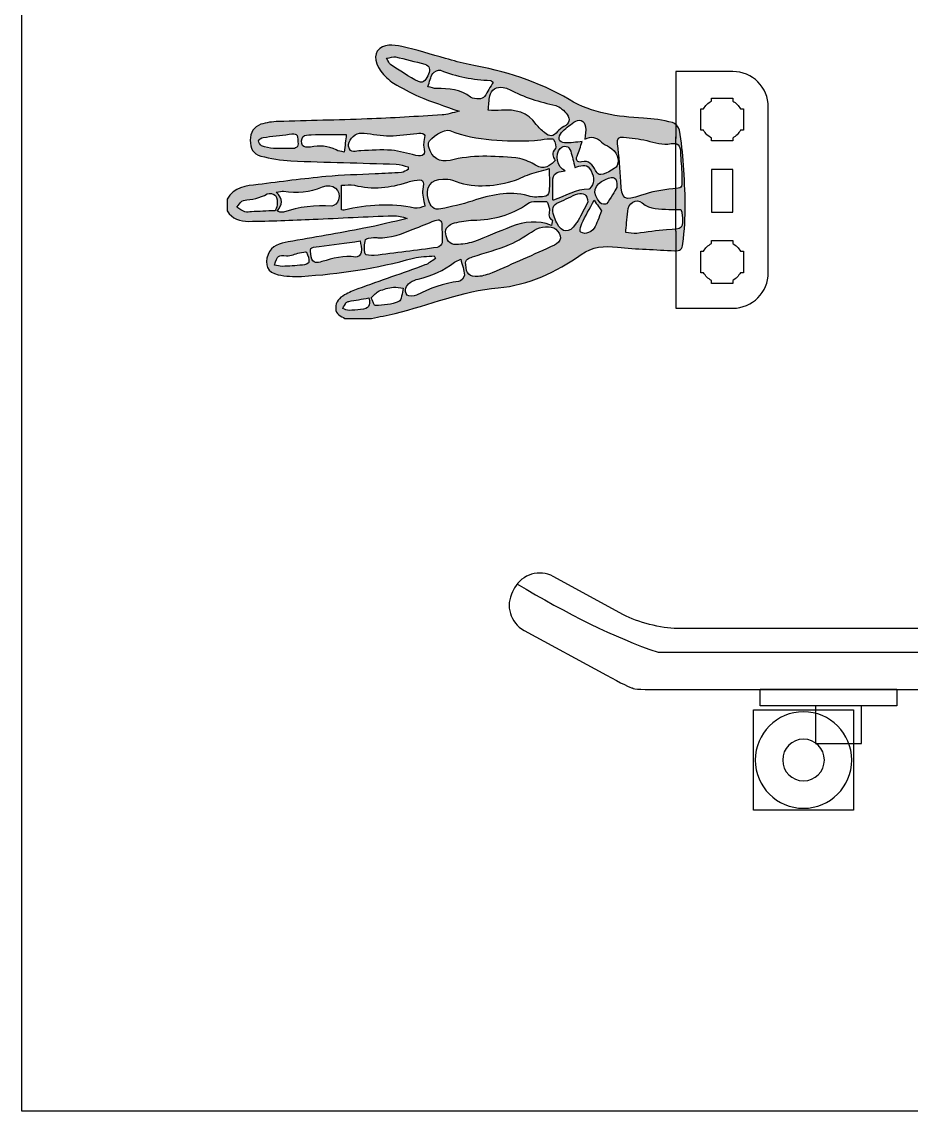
# Model space of a CAD drawing. Extents: x 0 to 879, y 0 to 842.
# Drawn here: x 0 to 354.1, y 0 to 433.7 of the extents above; entities that cross this region are included whole.
import ezdxf

# ---------------------------------------------------------------- set-up
doc = ezdxf.new("R2010")
doc.units = 0
doc.header["$MEASUREMENT"] = 0
doc.layers.add('LAYER_1', color=7, linetype='CONTINUOUS')

# ---------------------------------------------------------------- blocks, each defined once
blk = doc.blocks.new('BLOCK_4')
at = {"layer": 'LAYER_1'}
blk.add_lwpolyline([(291.25, 159.74), (331.14, 159.74), (331.14, 119.85), (291.25, 119.85), (291.25, 159.74)], dxfattribs=at)
for points in [[(330.39, 139.8), (330.39, 129.2), (321.79, 120.6), (311.19, 120.6), (300.59, 120.6), (292, 129.2), (292, 139.8), (292, 150.4), (300.59, 158.99), (311.19, 158.99), (321.79, 158.99), (330.39, 150.4), (330.39, 139.8)], [(319.49, 139.8), (319.49, 135.22), (315.78, 131.5), (311.19, 131.5), (306.61, 131.5), (302.9, 135.22), (302.9, 139.8), (302.9, 144.38), (306.61, 148.09), (311.19, 148.09), (315.78, 148.09), (319.49, 144.38), (319.49, 139.8)]]:
    blk.add_open_spline(points, degree=3, knots=[0, 0, 0, 0, 1, 1, 1, 2, 2, 2, 3, 3, 3, 4, 4, 4, 4], dxfattribs=at)
at = {"layer": 'LAYER_1', "color": 250}
for points in [[(330.39, 139.8), (330.39, 129.2), (321.79, 120.6), (311.19, 120.6), (300.59, 120.6), (292, 129.2), (292, 139.8), (292, 150.4), (300.59, 158.99), (311.19, 158.99), (321.79, 158.99), (330.39, 150.4), (330.39, 139.8)], [(319.49, 139.8), (319.49, 135.22), (315.78, 131.5), (311.19, 131.5), (306.61, 131.5), (302.9, 135.22), (302.9, 139.8), (302.9, 144.38), (306.61, 148.09), (311.19, 148.09), (315.78, 148.09), (319.49, 144.38), (319.49, 139.8)]]:
    blk.add_open_spline(points, degree=3, knots=[0, 0, 0, 0, 1, 1, 1, 2, 2, 2, 3, 3, 3, 4, 4, 4, 4], dxfattribs=at)

msp = doc.modelspace()

# ---------------------------------------------------------------- hatches: boundary and pattern name
at = {"layer": 'LAYER_1'}
h = msp.add_hatch(color=250, dxfattribs=at)
h.dxf.hatch_style = 2
edge = h.paths.add_edge_path()
edge.add_spline(control_points=[(81.74, 363.05), (84.4, 368.04), (89.3, 368.32), (94.05, 368.89), (103.06, 369.98), (112.05, 371.2), (121.08, 372.05), (127.58, 372.67), (134.14, 372.78), (140.67, 373.11), (144.18, 373.29), (147.69, 373.4), (151.19, 373.7), (152.11, 373.78), (152.98, 374.43), (153.86, 374.81), (153.86, 375.18), (153.85, 375.54), (153.84, 375.91), (152.24, 376.29), (150.65, 376.95), (149.04, 377), (135.08, 377.47), (121.12, 377.72), (107.17, 378.3), (103.12, 378.47), (99.05, 379.23), (95.12, 380.21), (92.14, 380.95), (90.92, 383.43), (90.95, 386.52), (90.98, 389.61), (92.31, 391.92), (95.19, 392.86), (97.38, 393.58), (99.77, 393.88), (102.08, 393.96), (113.88, 394.37), (125.69, 394.53), (137.48, 394.98), (147.42, 395.36), (157.36, 395.96), (167.29, 396.6), (169.38, 396.73), (171.44, 397.46), (174.11, 398.04), (168.36, 400.13), (163.15, 401.8), (158.12, 403.9), (154.63, 405.36), (151.36, 407.35), (148.04, 409.2), (147.03, 409.76), (146.16, 410.59), (145.29, 411.38), (141.61, 414.72), (139.68, 419.37), (141.53, 421.91), (143.97, 425.25), (147.97, 424.48), (151.25, 423.8), (157.16, 422.58), (162.91, 420.66), (168.74, 419.06), (171.83, 418.21), (174.92, 417.26), (178.06, 416.67), (192.07, 414.06), (205.74, 409.98), (217.88, 402.68), (227.28, 397.03), (237.12, 395.92), (247.45, 395.34), (251.32, 395.12), (255.21, 394.46), (258.99, 393.58), (260.14, 393.32), (261.63, 391.75), (261.83, 390.58), (262.61, 385.98), (263.09, 381.3), (263.42, 376.64), (264.15, 366.21), (264.52, 355.79), (263.19, 345.36), (262.88, 342.98), (262.02, 342.38), (259.92, 342.51), (252.33, 342.98), (244.71, 343.14), (237.15, 343.94), (231.91, 344.49), (227.17, 344.21), (222.69, 341.05), (212.74, 334.02), (201.72, 328.82), (189.63, 327.77), (175.3, 326.52), (162.28, 320.89), (148.59, 317.59), (145.47, 316.84), (142.33, 316.24), (139.19, 315.56), (139.19, 315.56), (128.64, 315.56), (128.64, 315.56), (126.98, 316.51), (125.01, 317.15), (124.97, 319.61), (124.92, 322.22), (126.46, 323.79), (128.48, 324.93), (130.17, 325.88), (131.97, 326.68), (133.8, 327.34), (142.69, 330.54), (151.62, 333.62), (160.5, 336.86), (161.99, 337.4), (163.27, 338.53), (164.65, 339.39), (164.5, 339.76), (164.36, 340.12), (164.21, 340.49), (161.45, 340.22), (158.57, 340.35), (155.94, 339.61), (141.33, 335.48), (126.42, 333.24), (111.3, 332.34), (108.22, 332.16), (105.04, 332.38), (102.01, 332.99), (97.86, 333.83), (96.44, 337.06), (98.02, 341.03), (99.47, 344.67), (102.73, 345.42), (106.03, 346.03), (116.1, 347.86), (126.18, 349.54), (136.23, 351.47), (142, 352.58), (147.7, 354.05), (153.43, 355.36), (151.5, 356.09), (149.66, 356.55), (147.84, 356.48), (137.22, 356.08), (126.62, 355.52), (116, 355.08), (107.43, 354.72), (98.86, 354.32), (90.29, 354.22), (86.94, 354.18), (83.71, 355.17), (81.74, 358.36), (81.74, 358.36), (81.74, 363.05), (81.74, 363.05)], knot_values=[0, 0, 0, 0, 1, 1, 1, 2, 2, 2, 3, 3, 3, 4, 4, 4, 5, 5, 5, 6, 6, 6, 7, 7, 7, 8, 8, 8, 9, 9, 9, 10, 10, 10, 11, 11, 11, 12, 12, 12, 13, 13, 13, 14, 14, 14, 15, 15, 15, 16, 16, 16, 17, 17, 17, 18, 18, 18, 19, 19, 19, 20, 20, 20, 21, 21, 21, 22, 22, 22, 23, 23, 23, 24, 24, 24, 25, 25, 25, 26, 26, 26, 27, 27, 27, 28, 28, 28, 29, 29, 29, 30, 30, 30, 31, 31, 31, 32, 32, 32, 33, 33, 33, 34, 34, 34, 35, 35, 35, 36, 36, 36, 37, 37, 37, 38, 38, 38, 39, 39, 39, 40, 40, 40, 41, 41, 41, 42, 42, 42, 43, 43, 43, 44, 44, 44, 45, 45, 45, 46, 46, 46, 47, 47, 47, 48, 48, 48, 49, 49, 49, 50, 50, 50, 51, 51, 51, 52, 52, 52, 53, 53, 53, 53], degree=3, periodic=1)
edge = h.paths.add_edge_path()
edge.add_spline(control_points=[(223.1, 385.95), (222.43, 384.03), (221.83, 382.09), (221.08, 380.21), (220.38, 378.42), (221.25, 377.56), (222.77, 377.92), (225.94, 378.68), (227.12, 376.63), (228.42, 374.53), (228.8, 373.91), (229.24, 373.13), (229.84, 372.91), (231.19, 372.41), (236.38, 375.07), (237.02, 376.4), (238.14, 378.78), (236.77, 382.09), (233.94, 383.81), (232.86, 384.47), (231.58, 384.92), (230.73, 385.8), (228.76, 387.85), (226.64, 388.18), (224.16, 386.99), (224.28, 388.61), (224.71, 390.27), (224.45, 391.83), (224.01, 394.5), (221.84, 395.26), (219.7, 393.66), (218, 392.39), (216.29, 391.1), (214.82, 389.58), (214.19, 388.93), (213.84, 387.65), (213.98, 386.75), (214.07, 386.19), (215.33, 385.43), (216.06, 385.43), (218.41, 385.44), (220.75, 385.75), (223.1, 385.95)], knot_values=[0, 0, 0, 0, 1, 1, 1, 2, 2, 2, 3, 3, 3, 4, 4, 4, 5, 5, 5, 6, 6, 6, 7, 7, 7, 8, 8, 8, 9, 9, 9, 10, 10, 10, 11, 11, 11, 12, 12, 12, 13, 13, 13, 14, 14, 14, 14], degree=3, periodic=0)
edge.add_line((223.1, 385.95), (223.1, 385.95))
edge = h.paths.add_edge_path()
edge.add_spline(control_points=[(262.82, 372.72), (262.63, 375.54), (262.27, 378.65), (262.26, 381.77), (262.26, 384.5), (260.97, 385.65), (258.47, 385.18), (255.06, 384.54), (251.97, 385.56), (248.76, 386.38), (245.75, 387.13), (242.62, 387.4), (239.53, 387.76), (237.67, 387.98), (236.96, 387.13), (237.18, 385.14), (237.73, 380.11), (238.26, 375.07), (238.45, 370.03), (238.74, 362.79), (239.79, 362.21), (246.66, 364.62), (250.63, 366.01), (254.92, 366.73), (259.12, 367.16), (262.75, 367.53), (262.86, 367.22), (262.82, 370.96), (262.82, 371.45), (262.82, 371.93), (262.82, 372.72)], knot_values=[0, 0, 0, 0, 1, 1, 1, 2, 2, 2, 3, 3, 3, 4, 4, 4, 5, 5, 5, 6, 6, 6, 7, 7, 7, 8, 8, 8, 9, 9, 9, 10, 10, 10, 10], degree=3, periodic=0)
edge.add_line((262.82, 372.72), (262.82, 372.72))
edge = h.paths.add_edge_path()
edge.add_spline(control_points=[(212.39, 378.44), (211.4, 379.97), (210.55, 381.45), (212.48, 383.19), (212.98, 383.64), (212.28, 385.73), (211.72, 386.86), (211.53, 387.25), (210.07, 387.14), (209.21, 387.06), (207.49, 386.9), (205.78, 386.43), (204.05, 386.38), (192.64, 386.05), (181.27, 386.13), (170.39, 390.39), (168.35, 391.19), (162.44, 387.61), (161.91, 385.42), (161.78, 384.88), (161.83, 384.23), (162, 383.7), (163.31, 379.54), (166.3, 377.46), (170.47, 378.51), (179.15, 380.69), (187.87, 380.31), (196.61, 379.45), (198.84, 379.23), (201.22, 378.49), (203.14, 377.33), (207.17, 374.9), (208.81, 374.89), (212.39, 378.44)], knot_values=[0, 0, 0, 0, 1, 1, 1, 2, 2, 2, 3, 3, 3, 4, 4, 4, 5, 5, 5, 6, 6, 6, 7, 7, 7, 8, 8, 8, 9, 9, 9, 10, 10, 10, 11, 11, 11, 11], degree=3, periodic=0)
edge.add_line((212.39, 378.44), (212.39, 378.44))
edge = h.paths.add_edge_path()
edge.add_spline(control_points=[(209.96, 375.21), (207.06, 374.4), (204.59, 373.82), (202.21, 373), (199.83, 372.18), (197.61, 370.86), (195.2, 370.2), (187.26, 368.05), (179.31, 367.41), (171.42, 370.63), (170.29, 371.08), (168.93, 371.04), (167.67, 371.07), (162.83, 371.22), (160.38, 367.61), (161.86, 362.85), (162.66, 360.3), (163.93, 358.54), (166.85, 359.18), (171.01, 360.1), (175.21, 360.98), (179.26, 362.29), (186.56, 364.67), (193.82, 366.54), (201.53, 364.38), (202.64, 364.07), (203.88, 363.74), (204.98, 363.92), (206.8, 364.22), (209.54, 363.29), (209.9, 366.24), (210.21, 368.9), (209.96, 371.63), (209.96, 375.21)], knot_values=[0, 0, 0, 0, 1, 1, 1, 2, 2, 2, 3, 3, 3, 4, 4, 4, 5, 5, 5, 6, 6, 6, 7, 7, 7, 8, 8, 8, 9, 9, 9, 10, 10, 10, 11, 11, 11, 11], degree=3, periodic=0)
edge.add_line((209.96, 375.21), (209.96, 375.21))
edge = h.paths.add_edge_path()
edge.add_spline(control_points=[(210.9, 352.63), (211.01, 353.52), (211.36, 354.75), (211.15, 354.85), (208.97, 355.9), (210.2, 357.65), (210.04, 359.15), (209.93, 360.2), (209.31, 362.06), (208.89, 362.07), (206.36, 362.11), (203.18, 362.6), (201.39, 361.31), (194.82, 356.57), (187.58, 354.9), (179.72, 354.71), (177.22, 354.65), (174.72, 354.1), (172.27, 353.59), (169.99, 353.12), (168.46, 351.49), (168.77, 349.25), (169.08, 347.09), (170.11, 344.76), (173, 344.96), (175.28, 345.12), (177.65, 345.33), (179.78, 346.09), (184.9, 347.93), (189.85, 350.21), (194.95, 352.12), (200.04, 354.03), (205.25, 354.87), (210.9, 352.63)], knot_values=[0, 0, 0, 0, 1, 1, 1, 2, 2, 2, 3, 3, 3, 4, 4, 4, 5, 5, 5, 6, 6, 6, 7, 7, 7, 8, 8, 8, 9, 9, 9, 10, 10, 10, 11, 11, 11, 11], degree=3, periodic=0)
edge.add_line((210.9, 352.63), (210.9, 352.63))
edge = h.paths.add_edge_path()
edge.add_spline(control_points=[(176.75, 337.03), (176.83, 333.4), (178.25, 331.92), (181.69, 332.26), (183.58, 332.45), (185.5, 333.01), (187.25, 333.76), (195.54, 337.33), (203.8, 340.98), (212.01, 344.74), (213.1, 345.24), (214.47, 346.57), (214.51, 347.57), (214.56, 348.75), (213.56, 350.3), (212.56, 351.12), (210.71, 352.64), (206.27, 352.11), (204.17, 350.77), (200.89, 348.7), (197.65, 346.45), (194.1, 344.97), (189.36, 342.99), (184.33, 341.69), (179.44, 340.08), (177.93, 339.58), (176.37, 339.07), (176.75, 337.03)], knot_values=[0, 0, 0, 0, 1, 1, 1, 2, 2, 2, 3, 3, 3, 4, 4, 4, 5, 5, 5, 6, 6, 6, 7, 7, 7, 8, 8, 8, 9, 9, 9, 9], degree=3, periodic=0)
edge.add_line((176.75, 337.03), (176.75, 337.03))
edge = h.paths.add_edge_path()
edge.add_spline(control_points=[(160.42, 360.25), (160.05, 363.01), (159.33, 365.04), (159.63, 366.9), (160.2, 370.55), (159.92, 371.09), (156.22, 370.52), (155.36, 370.39), (154.51, 370.13), (153.68, 369.85), (146.7, 367.52), (139.65, 366.82), (132.4, 368.6), (130.79, 368.99), (129, 368.65), (127.25, 368.65), (127.25, 368.65), (127.25, 358.78), (127.25, 358.78), (127.55, 358.75), (127.94, 358.61), (128.28, 358.69), (137.59, 360.92), (146.91, 361.51), (156.36, 359.49), (157.68, 359.21), (159.24, 360.01), (160.42, 360.25)], knot_values=[0, 0, 0, 0, 1, 1, 1, 2, 2, 2, 3, 3, 3, 4, 4, 4, 5, 5, 5, 6, 6, 6, 7, 7, 7, 8, 8, 8, 9, 9, 9, 9], degree=3, periodic=0)
edge.add_line((160.42, 360.25), (160.42, 360.25))
edge = h.paths.add_edge_path()
edge.add_spline(control_points=[(185.67, 398.43), (187.5, 398.43), (189.22, 398.33), (190.94, 398.45), (196.49, 398.83), (201.4, 397.8), (204.83, 392.84), (205.71, 391.59), (206.97, 390.58), (208.13, 389.54), (209.98, 387.87), (211.69, 387.81), (213.31, 389.99), (213.92, 390.8), (214.85, 391.49), (215.77, 391.96), (218.04, 393.1), (218.53, 394.89), (217.12, 396.72), (215.95, 398.23), (214.28, 399.95), (212.55, 400.34), (206.16, 401.8), (199.92, 403.55), (194.13, 406.72), (193.38, 407.13), (192.49, 407.34), (191.63, 407.51), (189.11, 408.01), (186.83, 406.63), (186.33, 404.17), (185.97, 402.39), (185.9, 400.55), (185.67, 398.43)], knot_values=[0, 0, 0, 0, 1, 1, 1, 2, 2, 2, 3, 3, 3, 4, 4, 4, 5, 5, 5, 6, 6, 6, 7, 7, 7, 8, 8, 8, 9, 9, 9, 10, 10, 10, 11, 11, 11, 11], degree=3, periodic=0)
edge.add_line((185.67, 398.43), (185.67, 398.43))
edge = h.paths.add_edge_path()
edge.add_spline(control_points=[(141.77, 347.72), (141.19, 347.76), (140.59, 347.92), (140.03, 347.82), (138.89, 347.62), (136.93, 347.48), (136.8, 346.96), (136.36, 345.13), (136.32, 343.1), (136.69, 341.25), (136.77, 340.81), (139.06, 340.49), (140.27, 340.63), (148.66, 341.61), (157.05, 342.68), (165.42, 343.86), (166.16, 343.97), (167.28, 345), (167.33, 345.68), (167.51, 347.97), (167.2, 350.29), (167.24, 352.6), (167.28, 354.73), (166.32, 355.22), (164.52, 354.53), (161.61, 353.42), (158.73, 352.24), (155.82, 351.12), (151.29, 349.36), (146.8, 347.42), (141.77, 347.72)], knot_values=[0, 0, 0, 0, 1, 1, 1, 2, 2, 2, 3, 3, 3, 4, 4, 4, 5, 5, 5, 6, 6, 6, 7, 7, 7, 8, 8, 8, 9, 9, 9, 10, 10, 10, 10], degree=3, periodic=0)
edge.add_line((141.77, 347.72), (141.77, 347.72))
edge = h.paths.add_edge_path()
edge.add_spline(control_points=[(262.41, 358.96), (260.72, 358.96), (259.15, 358.86), (257.61, 358.97), (253.92, 359.24), (250.2, 358.72), (246.92, 361.62), (244.61, 363.67), (241.27, 361.42), (241.21, 358.24), (241.18, 356.71), (240.94, 355.17), (240.79, 353.64), (240.67, 352.35), (240.53, 351.06), (240.4, 349.77), (241.88, 349.65), (243.39, 349.3), (244.85, 349.44), (248.81, 349.82), (252.74, 350.69), (256.7, 350.86), (263.4, 351.16), (263.41, 351), (262.77, 357.74), (262.74, 358.02), (262.61, 358.28), (262.41, 358.96)], knot_values=[0, 0, 0, 0, 1, 1, 1, 2, 2, 2, 3, 3, 3, 4, 4, 4, 5, 5, 5, 6, 6, 6, 7, 7, 7, 8, 8, 8, 9, 9, 9, 9], degree=3, periodic=0)
edge.add_line((262.41, 358.96), (262.41, 358.96))
edge = h.paths.add_edge_path()
edge.add_spline(control_points=[(211.43, 362.79), (211.53, 362.75), (211.64, 362.66), (211.7, 362.69), (216.35, 364.27), (220.59, 367.15), (225.76, 367.02), (225.83, 367.02), (225.89, 367.16), (225.96, 367.23), (228.06, 369.12), (228.15, 371.44), (226.62, 374.4), (225.19, 377.14), (223.18, 376.73), (220.94, 375.88), (220.44, 375.69), (219.91, 375.56), (220.19, 375.64), (219.6, 377.96), (219.15, 380.08), (218.51, 382.14), (217.84, 384.29), (215.95, 384.74), (214.32, 383.24), (212.01, 381.1), (213.24, 375.39), (216.3, 374.4), (214.3, 373.8), (211.62, 374.14), (211.46, 371.13), (211.33, 368.44), (211.43, 365.73), (211.43, 362.79)], knot_values=[0, 0, 0, 0, 1, 1, 1, 2, 2, 2, 3, 3, 3, 4, 4, 4, 5, 5, 5, 6, 6, 6, 7, 7, 7, 8, 8, 8, 9, 9, 9, 10, 10, 10, 11, 11, 11, 11], degree=3, periodic=0)
edge.add_line((211.43, 362.79), (211.43, 362.79))
edge = h.paths.add_edge_path()
edge.add_spline(control_points=[(136.24, 389.33), (135.54, 389.33), (134.95, 389.4), (134.38, 389.32), (132.21, 389.01), (129.71, 386.03), (130.1, 384.12), (130.73, 380.96), (132.96, 382.21), (134.93, 382.32), (138.99, 382.55), (143.09, 382.83), (147.13, 382.52), (150.39, 382.28), (153.59, 381.19), (156.81, 380.5), (159.92, 379.84), (160.83, 380.86), (159.99, 383.84), (159.8, 384.51), (160.05, 385.3), (160.1, 386.03), (160.17, 387.01), (160.67, 388.48), (160.22, 388.86), (159.59, 389.41), (158.26, 389.31), (157.24, 389.23), (153.68, 388.93), (150.11, 388.24), (146.55, 388.25), (143.08, 388.26), (139.6, 388.95), (136.24, 389.33)], knot_values=[0, 0, 0, 0, 1, 1, 1, 2, 2, 2, 3, 3, 3, 4, 4, 4, 5, 5, 5, 6, 6, 6, 7, 7, 7, 8, 8, 8, 9, 9, 9, 10, 10, 10, 11, 11, 11, 11], degree=3, periodic=0)
edge.add_line((136.24, 389.33), (136.24, 389.33))
edge = h.paths.add_edge_path()
edge.add_spline(control_points=[(101.64, 358.32), (102.43, 358.06), (102.7, 357.92), (102.98, 357.89), (103.36, 357.85), (103.79, 357.8), (104.15, 357.91), (110.42, 359.91), (116.8, 360.84), (123.42, 360.29), (124.26, 360.22), (125.78, 361.71), (126.08, 362.75), (127.23, 366.7), (123.89, 369.6), (119.69, 367.91), (114.59, 365.85), (109.52, 365.49), (104.21, 366.26), (103.46, 366.37), (102.64, 366.05), (101.26, 365.83), (104.3, 363.22), (103.67, 360.84), (101.64, 358.32)], knot_values=[0, 0, 0, 0, 1, 1, 1, 2, 2, 2, 3, 3, 3, 4, 4, 4, 5, 5, 5, 6, 6, 6, 7, 7, 7, 8, 8, 8, 8], degree=3, periodic=0)
edge.add_line((101.64, 358.32), (101.64, 358.32))
edge = h.paths.add_edge_path()
edge.add_spline(control_points=[(161.65, 407.83), (162.98, 407.54), (164.06, 407.09), (165.15, 407.09), (169.95, 407.08), (174.64, 406.92), (178.67, 403.69), (179.47, 403.05), (180.87, 402.98), (181.99, 402.99), (182.76, 402.99), (183.83, 403.37), (184.23, 403.95), (185.49, 405.74), (186.49, 407.71), (187.62, 409.64), (187.18, 409.93), (186.86, 410.31), (186.54, 410.32), (179.66, 410.54), (173.04, 411.83), (166.63, 414.4), (165.89, 414.7), (164.14, 413.85), (163.61, 413.04), (162.69, 411.63), (162.36, 409.83), (161.65, 407.83)], knot_values=[0, 0, 0, 0, 1, 1, 1, 2, 2, 2, 3, 3, 3, 4, 4, 4, 5, 5, 5, 6, 6, 6, 7, 7, 7, 8, 8, 8, 9, 9, 9, 9], degree=3, periodic=0)
edge.add_line((161.65, 407.83), (161.65, 407.83))
edge = h.paths.add_edge_path()
edge.add_spline(control_points=[(174.72, 339.16), (173.65, 338.63), (172.9, 338.38), (172.31, 337.94), (167.96, 334.69), (163.13, 332.5), (157.84, 331.25), (156.73, 330.99), (155.56, 330.57), (154.63, 329.92), (152.8, 328.66), (152.13, 326.68), (153.42, 324.88), (153.86, 324.27), (156.07, 324.33), (157.09, 324.84), (162.43, 327.55), (167.91, 329.6), (173.91, 330.29), (174.81, 330.39), (176.26, 331.98), (176.22, 332.83), (176.13, 334.87), (175.31, 336.88), (174.72, 339.16)], knot_values=[0, 0, 0, 0, 1, 1, 1, 2, 2, 2, 3, 3, 3, 4, 4, 4, 5, 5, 5, 6, 6, 6, 7, 7, 7, 8, 8, 8, 8], degree=3, periodic=0)
edge.add_line((174.72, 339.16), (174.72, 339.16))
edge = h.paths.add_edge_path()
edge.add_spline(control_points=[(225.29, 361.84), (225.27, 365.05), (223.44, 365.81), (221.31, 365.18), (218.77, 364.43), (216.5, 362.79), (213.98, 361.92), (210.98, 360.88), (211.22, 358.81), (211.79, 356.54), (212.05, 355.51), (212.54, 354.54), (213.02, 353.59), (215.13, 349.49), (217.97, 349.33), (220.47, 353.13), (220.79, 353.61), (221.22, 354.03), (221.49, 354.54), (222.78, 356.96), (224.03, 359.4), (225.29, 361.84)], knot_values=[0, 0, 0, 0, 1, 1, 1, 2, 2, 2, 3, 3, 3, 4, 4, 4, 5, 5, 5, 6, 6, 6, 7, 7, 7, 7], degree=3, periodic=0)
edge.add_line((225.29, 361.84), (225.29, 361.84))
edge = h.paths.add_edge_path()
edge.add_spline(control_points=[(134.71, 346.44), (128.8, 345.64), (123.63, 344.84), (118.43, 344.28), (114.55, 343.86), (114.52, 343.8), (115.24, 340.1), (115.81, 337.19), (117.73, 337.74), (119.46, 338.21), (123.88, 339.41), (128.19, 340.94), (132.93, 339.92), (133.55, 339.79), (135.07, 341.11), (135.15, 341.86), (135.33, 343.51), (134.86, 345.23), (134.71, 346.44)], knot_values=[0, 0, 0, 0, 1, 1, 1, 2, 2, 2, 3, 3, 3, 4, 4, 4, 5, 5, 5, 6, 6, 6, 6], degree=3, periodic=0)
edge.add_line((134.71, 346.44), (134.71, 346.44))
edge = h.paths.add_edge_path()
edge.add_spline(control_points=[(145.18, 419.16), (145.96, 417.88), (146.2, 417), (146.77, 416.64), (150.45, 414.28), (154.07, 411.75), (157.99, 409.87), (159.95, 408.94), (161.25, 410.96), (161.94, 412.81), (162.6, 414.57), (162.57, 416.18), (160.41, 416.77), (156.56, 417.82), (152.69, 418.82), (148.79, 419.67), (147.86, 419.88), (146.78, 419.41), (145.18, 419.16)], knot_values=[0, 0, 0, 0, 1, 1, 1, 2, 2, 2, 3, 3, 3, 4, 4, 4, 5, 5, 5, 6, 6, 6, 6], degree=3, periodic=0)
edge.add_line((145.18, 419.16), (145.18, 419.16))
edge = h.paths.add_edge_path()
edge.add_spline(control_points=[(129.18, 388.76), (124.2, 388.76), (119.69, 388.81), (115.18, 388.73), (114.05, 388.71), (112.45, 388.63), (111.92, 387.93), (111.32, 387.13), (111.23, 385.33), (111.75, 384.48), (112.17, 383.81), (113.92, 383.56), (114.96, 383.76), (118.51, 384.44), (121.88, 384.4), (125.16, 382.64), (126.03, 382.17), (127.1, 382.1), (128.37, 381.77), (128.67, 384.34), (128.92, 386.51), (129.18, 388.76)], knot_values=[0, 0, 0, 0, 1, 1, 1, 2, 2, 2, 3, 3, 3, 4, 4, 4, 5, 5, 5, 6, 6, 6, 7, 7, 7, 7], degree=3, periodic=0)
edge.add_line((129.18, 388.76), (129.18, 388.76))
edge = h.paths.add_edge_path()
edge.add_spline(control_points=[(100.87, 358.47), (101, 358.82), (101.61, 359.79), (101.67, 360.79), (101.74, 362.04), (101.76, 363.64), (101.06, 364.46), (100.44, 365.18), (98.45, 365.63), (97.7, 365.17), (94.76, 363.39), (91.61, 362.99), (88.32, 362.59), (87.33, 362.47), (86.53, 360.84), (85.65, 359.9), (86.7, 359.25), (87.68, 358.42), (88.82, 357.99), (89.57, 357.71), (90.54, 358.01), (91.41, 358.05), (94.43, 358.19), (97.46, 358.32), (100.87, 358.47)], knot_values=[0, 0, 0, 0, 1, 1, 1, 2, 2, 2, 3, 3, 3, 4, 4, 4, 5, 5, 5, 6, 6, 6, 7, 7, 7, 8, 8, 8, 8], degree=3, periodic=0)
edge.add_line((100.87, 358.47), (100.87, 358.47))
edge = h.paths.add_edge_path()
edge.add_spline(control_points=[(109.9, 385.85), (109.82, 389.07), (109.48, 389.31), (106.43, 388.9), (102.98, 388.44), (99.51, 388.13), (96.07, 387.61), (95.38, 387.5), (94.33, 386.81), (94.26, 386.29), (94.18, 385.67), (94.84, 384.55), (95.43, 384.32), (96.94, 383.76), (98.57, 383.38), (100.17, 383.27), (102.47, 383.11), (104.8, 383.36), (107.1, 383.22), (109.26, 383.08), (110.25, 383.81), (109.9, 385.85)], knot_values=[0, 0, 0, 0, 1, 1, 1, 2, 2, 2, 3, 3, 3, 4, 4, 4, 5, 5, 5, 6, 6, 6, 7, 7, 7, 7], degree=3, periodic=0)
edge.add_line((109.9, 385.85), (109.9, 385.85))
edge = h.paths.add_edge_path()
edge.add_spline(control_points=[(139.05, 323.82), (139.86, 322.28), (140.39, 320.63), (140.77, 320.67), (143.93, 320.95), (147.26, 321.08), (150.12, 322.26), (151.25, 322.73), (151.33, 325.74), (151.88, 327.59), (150.56, 327.74), (149.21, 328.15), (147.93, 327.99), (146.02, 327.73), (144.08, 327.27), (142.31, 326.51), (141.13, 326), (140.23, 324.83), (139.05, 323.82)], knot_values=[0, 0, 0, 0, 1, 1, 1, 2, 2, 2, 3, 3, 3, 4, 4, 4, 5, 5, 5, 6, 6, 6, 6], degree=3, periodic=0)
edge.add_line((139.05, 323.82), (139.05, 323.82))
edge = h.paths.add_edge_path()
edge.add_spline(control_points=[(236.92, 367.7), (236.99, 371.92), (235.87, 372.41), (232.41, 370.88), (227.69, 368.8), (226.84, 365.5), (230.19, 361.59), (230.66, 361.05), (232.56, 360.82), (232.8, 361.16), (234.51, 363.54), (235.95, 366.1), (236.92, 367.7)], knot_values=[0, 0, 0, 0, 1, 1, 1, 2, 2, 2, 3, 3, 3, 4, 4, 4, 4], degree=3, periodic=0)
edge.add_line((236.92, 367.7), (236.92, 367.7))
edge = h.paths.add_edge_path()
edge.add_spline(control_points=[(227.8, 362.65), (226.02, 359.27), (224.39, 356.34), (222.93, 353.34), (222.46, 352.37), (222.19, 351.17), (222.31, 350.14), (222.34, 349.8), (224.03, 349.27), (224.77, 349.49), (225.91, 349.83), (227.29, 350.5), (227.85, 351.46), (228.99, 353.4), (229.66, 355.63), (230.8, 358.4), (230.2, 359.25), (229.06, 360.88), (227.8, 362.65)], knot_values=[0, 0, 0, 0, 1, 1, 1, 2, 2, 2, 3, 3, 3, 4, 4, 4, 5, 5, 5, 6, 6, 6, 6], degree=3, periodic=0)
edge.add_line((227.8, 362.65), (227.8, 362.65))
edge = h.paths.add_edge_path()
edge.add_spline(control_points=[(100.65, 336.76), (101.67, 336.6), (102.67, 336.28), (103.65, 336.31), (106.33, 336.39), (109.02, 336.54), (111.69, 336.83), (112.64, 336.93), (114.33, 337.47), (114.33, 337.82), (114.33, 339.21), (113.99, 340.69), (113.35, 341.92), (113.18, 342.25), (111.52, 341.92), (110.58, 341.72), (108.85, 341.36), (107.09, 340.4), (105.43, 340.55), (102.16, 340.86), (101.7, 340.76), (100.65, 336.76)], knot_values=[0, 0, 0, 0, 1, 1, 1, 2, 2, 2, 3, 3, 3, 4, 4, 4, 5, 5, 5, 6, 6, 6, 7, 7, 7, 7], degree=3, periodic=0)
edge.add_line((100.65, 336.76), (100.65, 336.76))
edge = h.paths.add_edge_path()
edge.add_spline(control_points=[(138.16, 323.72), (135.33, 323.25), (132.77, 322.83), (130.22, 322.38), (129.85, 322.31), (129.37, 322.18), (129.18, 321.91), (128.65, 321.17), (128.25, 320.34), (127.79, 319.54), (128.62, 319.27), (129.44, 318.79), (130.27, 318.78), (131.81, 318.77), (133.34, 319.06), (134.89, 319.18), (138.17, 319.42), (138.96, 320.58), (138.16, 323.72)], knot_values=[0, 0, 0, 0, 1, 1, 1, 2, 2, 2, 3, 3, 3, 4, 4, 4, 5, 5, 5, 6, 6, 6, 6], degree=3, periodic=0)
edge.add_line((138.16, 323.72), (138.16, 323.72))

# ---------------------------------------------------------------- linework, layer by layer
msp.add_lwpolyline([(0, 841.89), (878.58, 841.89), (878.58, 0), (0, 0), (0, 841.89)], dxfattribs=at)
at = {"layer": 'LAYER_1', "color": 250}
for points in [[(260.33, 350.32), (260.33, 387.9)], [(348.33, 161.33), (294, 161.33), (294, 168), (348.33, 168), (348.33, 161.33)], [(316, 146.33), (334.33, 146.33), (334.33, 161.33), (316, 161.33), (316, 146.33)]]:
    msp.add_lwpolyline(points, dxfattribs=at)
at = {"layer": 'LAYER_1', "color": 7}
msp.add_lwpolyline([(274.51, 357.89), (283.01, 357.89), (283.01, 374.9), (274.51, 374.9), (274.51, 357.89)], dxfattribs=at)
at = {"layer": 'LAYER_1'}
for points, knots in [([(81.74, 363.05), (84.4, 368.04), (89.3, 368.32), (94.05, 368.89), (103.06, 369.98), (112.05, 371.2), (121.08, 372.05), (127.58, 372.67), (134.14, 372.78), (140.67, 373.11), (144.18, 373.29), (147.69, 373.4), (151.19, 373.7), (152.11, 373.78), (152.98, 374.43), (153.86, 374.81), (153.86, 375.18), (153.85, 375.54), (153.84, 375.91), (152.24, 376.29), (150.65, 376.95), (149.04, 377), (135.08, 377.47), (121.12, 377.72), (107.17, 378.3), (103.12, 378.47), (99.05, 379.23), (95.12, 380.21), (92.14, 380.95), (90.92, 383.43), (90.95, 386.52), (90.98, 389.61), (92.31, 391.92), (95.19, 392.86), (97.38, 393.58), (99.77, 393.88), (102.08, 393.96), (113.88, 394.37), (125.69, 394.53), (137.48, 394.98), (147.42, 395.36), (157.36, 395.96), (167.29, 396.6), (169.38, 396.73), (171.44, 397.46), (174.11, 398.04), (168.36, 400.13), (163.15, 401.8), (158.12, 403.9), (154.63, 405.36), (151.36, 407.35), (148.04, 409.2), (147.03, 409.76), (146.16, 410.59), (145.29, 411.38), (141.61, 414.72), (139.68, 419.37), (141.53, 421.91), (143.97, 425.25), (147.97, 424.48), (151.25, 423.8), (157.16, 422.58), (162.91, 420.66), (168.74, 419.06), (171.83, 418.21), (174.92, 417.26), (178.06, 416.67), (192.07, 414.06), (205.74, 409.98), (217.88, 402.68), (227.28, 397.03), (237.12, 395.92), (247.45, 395.34), (251.32, 395.12), (255.21, 394.46), (258.99, 393.58), (260.14, 393.32), (261.63, 391.75), (261.83, 390.58), (262.61, 385.98), (263.09, 381.3), (263.42, 376.64), (264.15, 366.21), (264.52, 355.79), (263.19, 345.36), (262.88, 342.98), (262.02, 342.38), (259.92, 342.51), (252.33, 342.98), (244.71, 343.14), (237.15, 343.94), (231.91, 344.49), (227.17, 344.21), (222.69, 341.05), (212.74, 334.02), (201.72, 328.82), (189.63, 327.77), (175.3, 326.52), (162.28, 320.89), (148.59, 317.59), (145.47, 316.84), (142.33, 316.24), (139.19, 315.56), (139.19, 315.56), (128.64, 315.56), (128.64, 315.56), (126.98, 316.51), (125.01, 317.15), (124.97, 319.61), (124.92, 322.22), (126.46, 323.79), (128.48, 324.93), (130.17, 325.88), (131.97, 326.68), (133.8, 327.34), (142.69, 330.54), (151.62, 333.62), (160.5, 336.86), (161.99, 337.4), (163.27, 338.53), (164.65, 339.39), (164.5, 339.76), (164.36, 340.12), (164.21, 340.49), (161.45, 340.22), (158.57, 340.35), (155.94, 339.61), (141.33, 335.48), (126.42, 333.24), (111.3, 332.34), (108.22, 332.16), (105.04, 332.38), (102.01, 332.99), (97.86, 333.83), (96.44, 337.06), (98.02, 341.03), (99.47, 344.67), (102.73, 345.42), (106.03, 346.03), (116.1, 347.86), (126.18, 349.54), (136.23, 351.47), (142, 352.58), (147.7, 354.05), (153.43, 355.36), (151.5, 356.09), (149.66, 356.55), (147.84, 356.48), (137.22, 356.08), (126.62, 355.52), (116, 355.08), (107.43, 354.72), (98.86, 354.32), (90.29, 354.22), (86.94, 354.18), (83.71, 355.17), (81.74, 358.36), (81.74, 358.36), (81.74, 363.05), (81.74, 363.05)], [0, 0, 0, 0, 1, 1, 1, 2, 2, 2, 3, 3, 3, 4, 4, 4, 5, 5, 5, 6, 6, 6, 7, 7, 7, 8, 8, 8, 9, 9, 9, 10, 10, 10, 11, 11, 11, 12, 12, 12, 13, 13, 13, 14, 14, 14, 15, 15, 15, 16, 16, 16, 17, 17, 17, 18, 18, 18, 19, 19, 19, 20, 20, 20, 21, 21, 21, 22, 22, 22, 23, 23, 23, 24, 24, 24, 25, 25, 25, 26, 26, 26, 27, 27, 27, 28, 28, 28, 29, 29, 29, 30, 30, 30, 31, 31, 31, 32, 32, 32, 33, 33, 33, 34, 34, 34, 35, 35, 35, 36, 36, 36, 37, 37, 37, 38, 38, 38, 39, 39, 39, 40, 40, 40, 41, 41, 41, 42, 42, 42, 43, 43, 43, 44, 44, 44, 45, 45, 45, 46, 46, 46, 47, 47, 47, 48, 48, 48, 49, 49, 49, 50, 50, 50, 51, 51, 51, 52, 52, 52, 53, 53, 53, 53]), ([(145.18, 419.16), (145.96, 417.88), (146.2, 417), (146.77, 416.64), (150.45, 414.28), (154.07, 411.75), (157.99, 409.87), (159.95, 408.94), (161.25, 410.96), (161.94, 412.81), (162.6, 414.57), (162.57, 416.18), (160.41, 416.77), (156.56, 417.82), (152.69, 418.82), (148.79, 419.67), (147.86, 419.88), (146.78, 419.41), (145.18, 419.16)], [0, 0, 0, 0, 1, 1, 1, 2, 2, 2, 3, 3, 3, 4, 4, 4, 5, 5, 5, 6, 6, 6, 6]), ([(161.65, 407.83), (162.98, 407.54), (164.06, 407.09), (165.15, 407.09), (169.95, 407.08), (174.64, 406.92), (178.67, 403.69), (179.47, 403.05), (180.87, 402.98), (181.99, 402.99), (182.76, 402.99), (183.83, 403.37), (184.23, 403.95), (185.49, 405.74), (186.49, 407.71), (187.62, 409.64), (187.18, 409.93), (186.86, 410.31), (186.54, 410.32), (179.66, 410.54), (173.04, 411.83), (166.63, 414.4), (165.89, 414.7), (164.14, 413.85), (163.61, 413.04), (162.69, 411.63), (162.36, 409.83), (161.65, 407.83)], [0, 0, 0, 0, 1, 1, 1, 2, 2, 2, 3, 3, 3, 4, 4, 4, 5, 5, 5, 6, 6, 6, 7, 7, 7, 8, 8, 8, 9, 9, 9, 9]), ([(260.33, 350.32), (260.33, 350.32), (260.33, 319.63), (260.33, 319.63), (260.33, 319.63), (283.01, 319.63), (283.01, 319.63), (290.84, 319.63), (297.18, 325.98), (297.18, 333.8), (297.18, 333.8), (297.18, 399.69), (297.18, 399.69), (297.18, 407.52), (290.84, 413.87), (283.01, 413.87), (283.01, 413.87), (260.33, 413.87), (260.33, 413.87), (260.33, 413.87), (260.33, 387.17), (260.33, 387.17)], [0, 0, 0, 0, 1, 1, 1, 2, 2, 2, 3, 3, 3, 4, 4, 4, 5, 5, 5, 6, 6, 6, 7, 7, 7, 7]), ([(185.67, 398.43), (187.5, 398.43), (189.22, 398.33), (190.94, 398.45), (196.49, 398.83), (201.4, 397.8), (204.83, 392.84), (205.71, 391.59), (206.97, 390.58), (208.13, 389.54), (209.98, 387.87), (211.69, 387.81), (213.31, 389.99), (213.92, 390.8), (214.85, 391.49), (215.77, 391.96), (218.04, 393.1), (218.53, 394.89), (217.12, 396.72), (215.95, 398.23), (214.28, 399.95), (212.55, 400.34), (206.16, 401.8), (199.92, 403.55), (194.13, 406.72), (193.38, 407.13), (192.49, 407.34), (191.63, 407.51), (189.11, 408.01), (186.83, 406.63), (186.33, 404.17), (185.97, 402.39), (185.9, 400.55), (185.67, 398.43)], [0, 0, 0, 0, 1, 1, 1, 2, 2, 2, 3, 3, 3, 4, 4, 4, 5, 5, 5, 6, 6, 6, 7, 7, 7, 8, 8, 8, 9, 9, 9, 10, 10, 10, 11, 11, 11, 11]), ([(223.1, 385.95), (222.43, 384.03), (221.83, 382.09), (221.08, 380.21), (220.38, 378.42), (221.25, 377.56), (222.77, 377.92), (225.94, 378.68), (227.12, 376.63), (228.42, 374.53), (228.8, 373.91), (229.24, 373.13), (229.84, 372.91), (231.19, 372.41), (236.38, 375.07), (237.02, 376.4), (238.14, 378.78), (236.77, 382.09), (233.94, 383.81), (232.86, 384.47), (231.58, 384.92), (230.73, 385.8), (228.76, 387.85), (226.64, 388.18), (224.16, 386.99), (224.28, 388.61), (224.71, 390.27), (224.45, 391.83), (224.01, 394.5), (221.84, 395.26), (219.7, 393.66), (218, 392.39), (216.29, 391.1), (214.82, 389.58), (214.19, 388.93), (213.84, 387.65), (213.98, 386.75), (214.07, 386.19), (215.33, 385.43), (216.06, 385.43), (218.41, 385.44), (220.75, 385.75), (223.1, 385.95)], [0, 0, 0, 0, 1, 1, 1, 2, 2, 2, 3, 3, 3, 4, 4, 4, 5, 5, 5, 6, 6, 6, 7, 7, 7, 8, 8, 8, 9, 9, 9, 10, 10, 10, 11, 11, 11, 12, 12, 12, 13, 13, 13, 14, 14, 14, 14]), ([(212.39, 378.44), (211.4, 379.97), (210.55, 381.45), (212.48, 383.19), (212.98, 383.64), (212.28, 385.73), (211.72, 386.86), (211.53, 387.25), (210.07, 387.14), (209.21, 387.06), (207.49, 386.9), (205.78, 386.43), (204.05, 386.38), (192.64, 386.05), (181.27, 386.13), (170.39, 390.39), (168.35, 391.19), (162.44, 387.61), (161.91, 385.42), (161.78, 384.88), (161.83, 384.23), (162, 383.7), (163.31, 379.54), (166.3, 377.46), (170.47, 378.51), (179.15, 380.69), (187.87, 380.31), (196.61, 379.45), (198.84, 379.23), (201.22, 378.49), (203.14, 377.33), (207.17, 374.9), (208.81, 374.89), (212.39, 378.44)], [0, 0, 0, 0, 1, 1, 1, 2, 2, 2, 3, 3, 3, 4, 4, 4, 5, 5, 5, 6, 6, 6, 7, 7, 7, 8, 8, 8, 9, 9, 9, 10, 10, 10, 11, 11, 11, 11]), ([(109.9, 385.85), (109.82, 389.07), (109.48, 389.31), (106.43, 388.9), (102.98, 388.44), (99.51, 388.13), (96.07, 387.61), (95.38, 387.5), (94.33, 386.81), (94.26, 386.29), (94.18, 385.67), (94.84, 384.55), (95.43, 384.32), (96.94, 383.76), (98.57, 383.38), (100.17, 383.27), (102.47, 383.11), (104.8, 383.36), (107.1, 383.22), (109.26, 383.08), (110.25, 383.81), (109.9, 385.85)], [0, 0, 0, 0, 1, 1, 1, 2, 2, 2, 3, 3, 3, 4, 4, 4, 5, 5, 5, 6, 6, 6, 7, 7, 7, 7]), ([(129.18, 388.76), (124.2, 388.76), (119.69, 388.81), (115.18, 388.73), (114.05, 388.71), (112.45, 388.63), (111.92, 387.93), (111.32, 387.13), (111.23, 385.33), (111.75, 384.48), (112.17, 383.81), (113.92, 383.56), (114.96, 383.76), (118.51, 384.44), (121.88, 384.4), (125.16, 382.64), (126.03, 382.17), (127.1, 382.1), (128.37, 381.77), (128.67, 384.34), (128.92, 386.51), (129.18, 388.76)], [0, 0, 0, 0, 1, 1, 1, 2, 2, 2, 3, 3, 3, 4, 4, 4, 5, 5, 5, 6, 6, 6, 7, 7, 7, 7]), ([(136.24, 389.33), (135.54, 389.33), (134.95, 389.4), (134.38, 389.32), (132.21, 389.01), (129.71, 386.03), (130.1, 384.12), (130.73, 380.96), (132.96, 382.21), (134.93, 382.32), (138.99, 382.55), (143.09, 382.83), (147.13, 382.52), (150.39, 382.28), (153.59, 381.19), (156.81, 380.5), (159.92, 379.84), (160.83, 380.86), (159.99, 383.84), (159.8, 384.51), (160.05, 385.3), (160.1, 386.03), (160.17, 387.01), (160.67, 388.48), (160.22, 388.86), (159.59, 389.41), (158.26, 389.31), (157.24, 389.23), (153.68, 388.93), (150.11, 388.24), (146.55, 388.25), (143.08, 388.26), (139.6, 388.95), (136.24, 389.33)], [0, 0, 0, 0, 1, 1, 1, 2, 2, 2, 3, 3, 3, 4, 4, 4, 5, 5, 5, 6, 6, 6, 7, 7, 7, 8, 8, 8, 9, 9, 9, 10, 10, 10, 11, 11, 11, 11]), ([(262.82, 372.72), (262.63, 375.54), (262.27, 378.65), (262.26, 381.77), (262.26, 384.5), (260.97, 385.65), (258.47, 385.18), (255.06, 384.54), (251.97, 385.56), (248.76, 386.38), (245.75, 387.13), (242.62, 387.4), (239.53, 387.76), (237.67, 387.98), (236.96, 387.13), (237.18, 385.14), (237.73, 380.11), (238.26, 375.07), (238.45, 370.03), (238.74, 362.79), (239.79, 362.21), (246.66, 364.62), (250.63, 366.01), (254.92, 366.73), (259.12, 367.16), (262.75, 367.53), (262.86, 367.22), (262.82, 370.96), (262.82, 371.45), (262.82, 371.93), (262.82, 372.72)], [0, 0, 0, 0, 1, 1, 1, 2, 2, 2, 3, 3, 3, 4, 4, 4, 5, 5, 5, 6, 6, 6, 7, 7, 7, 8, 8, 8, 9, 9, 9, 10, 10, 10, 10]), ([(211.43, 362.79), (211.53, 362.75), (211.64, 362.66), (211.7, 362.69), (216.35, 364.27), (220.59, 367.15), (225.76, 367.02), (225.83, 367.02), (225.89, 367.16), (225.96, 367.23), (228.06, 369.12), (228.15, 371.44), (226.62, 374.4), (225.19, 377.14), (223.18, 376.73), (220.94, 375.88), (220.44, 375.69), (219.91, 375.56), (220.19, 375.64), (219.6, 377.96), (219.15, 380.08), (218.51, 382.14), (217.84, 384.29), (215.95, 384.74), (214.32, 383.24), (212.01, 381.1), (213.24, 375.39), (216.3, 374.4), (214.3, 373.8), (211.62, 374.14), (211.46, 371.13), (211.33, 368.44), (211.43, 365.73), (211.43, 362.79)], [0, 0, 0, 0, 1, 1, 1, 2, 2, 2, 3, 3, 3, 4, 4, 4, 5, 5, 5, 6, 6, 6, 7, 7, 7, 8, 8, 8, 9, 9, 9, 10, 10, 10, 11, 11, 11, 11]), ([(209.96, 375.21), (207.06, 374.4), (204.59, 373.82), (202.21, 373), (199.83, 372.18), (197.61, 370.86), (195.2, 370.2), (187.26, 368.05), (179.31, 367.41), (171.42, 370.63), (170.29, 371.08), (168.93, 371.04), (167.67, 371.07), (162.83, 371.22), (160.38, 367.61), (161.86, 362.85), (162.66, 360.3), (163.93, 358.54), (166.85, 359.18), (171.01, 360.1), (175.21, 360.98), (179.26, 362.29), (186.56, 364.67), (193.82, 366.54), (201.53, 364.38), (202.64, 364.07), (203.88, 363.74), (204.98, 363.92), (206.8, 364.22), (209.54, 363.29), (209.9, 366.24), (210.21, 368.9), (209.96, 371.63), (209.96, 375.21)], [0, 0, 0, 0, 1, 1, 1, 2, 2, 2, 3, 3, 3, 4, 4, 4, 5, 5, 5, 6, 6, 6, 7, 7, 7, 8, 8, 8, 9, 9, 9, 10, 10, 10, 11, 11, 11, 11]), ([(101.64, 358.32), (102.43, 358.06), (102.7, 357.92), (102.98, 357.89), (103.36, 357.85), (103.79, 357.8), (104.15, 357.91), (110.42, 359.91), (116.8, 360.84), (123.42, 360.29), (124.26, 360.22), (125.78, 361.71), (126.08, 362.75), (127.23, 366.7), (123.89, 369.6), (119.69, 367.91), (114.59, 365.85), (109.52, 365.49), (104.21, 366.26), (103.46, 366.37), (102.64, 366.05), (101.26, 365.83), (104.3, 363.22), (103.67, 360.84), (101.64, 358.32)], [0, 0, 0, 0, 1, 1, 1, 2, 2, 2, 3, 3, 3, 4, 4, 4, 5, 5, 5, 6, 6, 6, 7, 7, 7, 8, 8, 8, 8]), ([(160.42, 360.25), (160.05, 363.01), (159.33, 365.04), (159.63, 366.9), (160.2, 370.55), (159.92, 371.09), (156.22, 370.52), (155.36, 370.39), (154.51, 370.13), (153.68, 369.85), (146.7, 367.52), (139.65, 366.82), (132.4, 368.6), (130.79, 368.99), (129, 368.65), (127.25, 368.65), (127.25, 368.65), (127.25, 358.78), (127.25, 358.78), (127.55, 358.75), (127.94, 358.61), (128.28, 358.69), (137.59, 360.92), (146.91, 361.51), (156.36, 359.49), (157.68, 359.21), (159.24, 360.01), (160.42, 360.25)], [0, 0, 0, 0, 1, 1, 1, 2, 2, 2, 3, 3, 3, 4, 4, 4, 5, 5, 5, 6, 6, 6, 7, 7, 7, 8, 8, 8, 9, 9, 9, 9]), ([(236.92, 367.7), (236.99, 371.92), (235.87, 372.41), (232.41, 370.88), (227.69, 368.8), (226.84, 365.5), (230.19, 361.59), (230.66, 361.05), (232.56, 360.82), (232.8, 361.16), (234.51, 363.54), (235.95, 366.1), (236.92, 367.7)], [0, 0, 0, 0, 1, 1, 1, 2, 2, 2, 3, 3, 3, 4, 4, 4, 4]), ([(100.87, 358.47), (101, 358.82), (101.61, 359.79), (101.67, 360.79), (101.74, 362.04), (101.76, 363.64), (101.06, 364.46), (100.44, 365.18), (98.45, 365.63), (97.7, 365.17), (94.76, 363.39), (91.61, 362.99), (88.32, 362.59), (87.33, 362.47), (86.53, 360.84), (85.65, 359.9), (86.7, 359.25), (87.68, 358.42), (88.82, 357.99), (89.57, 357.71), (90.54, 358.01), (91.41, 358.05), (94.43, 358.19), (97.46, 358.32), (100.87, 358.47)], [0, 0, 0, 0, 1, 1, 1, 2, 2, 2, 3, 3, 3, 4, 4, 4, 5, 5, 5, 6, 6, 6, 7, 7, 7, 8, 8, 8, 8]), ([(225.29, 361.84), (225.27, 365.05), (223.44, 365.81), (221.31, 365.18), (218.77, 364.43), (216.5, 362.79), (213.98, 361.92), (210.98, 360.88), (211.22, 358.81), (211.79, 356.54), (212.05, 355.51), (212.54, 354.54), (213.02, 353.59), (215.13, 349.49), (217.97, 349.33), (220.47, 353.13), (220.79, 353.61), (221.22, 354.03), (221.49, 354.54), (222.78, 356.96), (224.03, 359.4), (225.29, 361.84)], [0, 0, 0, 0, 1, 1, 1, 2, 2, 2, 3, 3, 3, 4, 4, 4, 5, 5, 5, 6, 6, 6, 7, 7, 7, 7]), ([(210.9, 352.63), (211.01, 353.52), (211.36, 354.75), (211.15, 354.85), (208.97, 355.9), (210.2, 357.65), (210.04, 359.15), (209.93, 360.2), (209.31, 362.06), (208.89, 362.07), (206.36, 362.11), (203.18, 362.6), (201.39, 361.31), (194.82, 356.57), (187.58, 354.9), (179.72, 354.71), (177.22, 354.65), (174.72, 354.1), (172.27, 353.59), (169.99, 353.12), (168.46, 351.49), (168.77, 349.25), (169.08, 347.09), (170.11, 344.76), (173, 344.96), (175.28, 345.12), (177.65, 345.33), (179.78, 346.09), (184.9, 347.93), (189.85, 350.21), (194.95, 352.12), (200.04, 354.03), (205.25, 354.87), (210.9, 352.63)], [0, 0, 0, 0, 1, 1, 1, 2, 2, 2, 3, 3, 3, 4, 4, 4, 5, 5, 5, 6, 6, 6, 7, 7, 7, 8, 8, 8, 9, 9, 9, 10, 10, 10, 11, 11, 11, 11]), ([(227.8, 362.65), (226.02, 359.27), (224.39, 356.34), (222.93, 353.34), (222.46, 352.37), (222.19, 351.17), (222.31, 350.14), (222.34, 349.8), (224.03, 349.27), (224.77, 349.49), (225.91, 349.83), (227.29, 350.5), (227.85, 351.46), (228.99, 353.4), (229.66, 355.63), (230.8, 358.4), (230.2, 359.25), (229.06, 360.88), (227.8, 362.65)], [0, 0, 0, 0, 1, 1, 1, 2, 2, 2, 3, 3, 3, 4, 4, 4, 5, 5, 5, 6, 6, 6, 6]), ([(262.41, 358.96), (260.72, 358.96), (259.15, 358.86), (257.61, 358.97), (253.92, 359.24), (250.2, 358.72), (246.92, 361.62), (244.61, 363.67), (241.27, 361.42), (241.21, 358.24), (241.18, 356.71), (240.94, 355.17), (240.79, 353.64), (240.67, 352.35), (240.53, 351.06), (240.4, 349.77), (241.88, 349.65), (243.39, 349.3), (244.85, 349.44), (248.81, 349.82), (252.74, 350.69), (256.7, 350.86), (263.4, 351.16), (263.41, 351), (262.77, 357.74), (262.74, 358.02), (262.61, 358.28), (262.41, 358.96)], [0, 0, 0, 0, 1, 1, 1, 2, 2, 2, 3, 3, 3, 4, 4, 4, 5, 5, 5, 6, 6, 6, 7, 7, 7, 8, 8, 8, 9, 9, 9, 9]), ([(141.77, 347.72), (141.19, 347.76), (140.59, 347.92), (140.03, 347.82), (138.89, 347.62), (136.93, 347.48), (136.8, 346.96), (136.36, 345.13), (136.32, 343.1), (136.69, 341.25), (136.77, 340.81), (139.06, 340.49), (140.27, 340.63), (148.66, 341.61), (157.05, 342.68), (165.42, 343.86), (166.16, 343.97), (167.28, 345), (167.33, 345.68), (167.51, 347.97), (167.2, 350.29), (167.24, 352.6), (167.28, 354.73), (166.32, 355.22), (164.52, 354.53), (161.61, 353.42), (158.73, 352.24), (155.82, 351.12), (151.29, 349.36), (146.8, 347.42), (141.77, 347.72)], [0, 0, 0, 0, 1, 1, 1, 2, 2, 2, 3, 3, 3, 4, 4, 4, 5, 5, 5, 6, 6, 6, 7, 7, 7, 8, 8, 8, 9, 9, 9, 10, 10, 10, 10]), ([(176.75, 337.03), (176.83, 333.4), (178.25, 331.92), (181.69, 332.26), (183.58, 332.45), (185.5, 333.01), (187.25, 333.76), (195.54, 337.33), (203.8, 340.98), (212.01, 344.74), (213.1, 345.24), (214.47, 346.57), (214.51, 347.57), (214.56, 348.75), (213.56, 350.3), (212.56, 351.12), (210.71, 352.64), (206.27, 352.11), (204.17, 350.77), (200.89, 348.7), (197.65, 346.45), (194.1, 344.97), (189.36, 342.99), (184.33, 341.69), (179.44, 340.08), (177.93, 339.58), (176.37, 339.07), (176.75, 337.03)], [0, 0, 0, 0, 1, 1, 1, 2, 2, 2, 3, 3, 3, 4, 4, 4, 5, 5, 5, 6, 6, 6, 7, 7, 7, 8, 8, 8, 9, 9, 9, 9]), ([(134.71, 346.44), (128.8, 345.64), (123.63, 344.84), (118.43, 344.28), (114.55, 343.86), (114.52, 343.8), (115.24, 340.1), (115.81, 337.19), (117.73, 337.74), (119.46, 338.21), (123.88, 339.41), (128.19, 340.94), (132.93, 339.92), (133.55, 339.79), (135.07, 341.11), (135.15, 341.86), (135.33, 343.51), (134.86, 345.23), (134.71, 346.44)], [0, 0, 0, 0, 1, 1, 1, 2, 2, 2, 3, 3, 3, 4, 4, 4, 5, 5, 5, 6, 6, 6, 6]), ([(100.65, 336.76), (101.67, 336.6), (102.67, 336.28), (103.65, 336.31), (106.33, 336.39), (109.02, 336.54), (111.69, 336.83), (112.64, 336.93), (114.33, 337.47), (114.33, 337.82), (114.33, 339.21), (113.99, 340.69), (113.35, 341.92), (113.18, 342.25), (111.52, 341.92), (110.58, 341.72), (108.85, 341.36), (107.09, 340.4), (105.43, 340.55), (102.16, 340.86), (101.7, 340.76), (100.65, 336.76)], [0, 0, 0, 0, 1, 1, 1, 2, 2, 2, 3, 3, 3, 4, 4, 4, 5, 5, 5, 6, 6, 6, 7, 7, 7, 7]), ([(174.72, 339.16), (173.65, 338.63), (172.9, 338.38), (172.31, 337.94), (167.96, 334.69), (163.13, 332.5), (157.84, 331.25), (156.73, 330.99), (155.56, 330.57), (154.63, 329.92), (152.8, 328.66), (152.13, 326.68), (153.42, 324.88), (153.86, 324.27), (156.07, 324.33), (157.09, 324.84), (162.43, 327.55), (167.91, 329.6), (173.91, 330.29), (174.81, 330.39), (176.26, 331.98), (176.22, 332.83), (176.13, 334.87), (175.31, 336.88), (174.72, 339.16)], [0, 0, 0, 0, 1, 1, 1, 2, 2, 2, 3, 3, 3, 4, 4, 4, 5, 5, 5, 6, 6, 6, 7, 7, 7, 8, 8, 8, 8]), ([(139.05, 323.82), (139.86, 322.28), (140.39, 320.63), (140.77, 320.67), (143.93, 320.95), (147.26, 321.08), (150.12, 322.26), (151.25, 322.73), (151.33, 325.74), (151.88, 327.59), (150.56, 327.74), (149.21, 328.15), (147.93, 327.99), (146.02, 327.73), (144.08, 327.27), (142.31, 326.51), (141.13, 326), (140.23, 324.83), (139.05, 323.82)], [0, 0, 0, 0, 1, 1, 1, 2, 2, 2, 3, 3, 3, 4, 4, 4, 5, 5, 5, 6, 6, 6, 6]), ([(138.16, 323.72), (135.33, 323.25), (132.77, 322.83), (130.22, 322.38), (129.85, 322.31), (129.37, 322.18), (129.18, 321.91), (128.65, 321.17), (128.25, 320.34), (127.79, 319.54), (128.62, 319.27), (129.44, 318.79), (130.27, 318.78), (131.81, 318.77), (133.34, 319.06), (134.89, 319.18), (138.17, 319.42), (138.96, 320.58), (138.16, 323.72)], [0, 0, 0, 0, 1, 1, 1, 2, 2, 2, 3, 3, 3, 4, 4, 4, 5, 5, 5, 6, 6, 6, 6])]:
    msp.add_open_spline(points, degree=3, knots=knots, dxfattribs=at)
at = {"layer": 'LAYER_1', "color": 250}
for points, knots in [([(260.33, 350.32), (260.33, 350.32), (260.33, 319.63), (260.33, 319.63), (260.33, 319.63), (283.01, 319.63), (283.01, 319.63), (290.84, 319.63), (297.18, 325.98), (297.18, 333.8), (297.18, 333.8), (297.18, 399.69), (297.18, 399.69), (297.18, 407.52), (290.84, 413.87), (283.01, 413.87), (283.01, 413.87), (260.33, 413.87), (260.33, 413.87), (260.33, 413.87), (260.33, 387.17), (260.33, 387.17)], [0, 0, 0, 0, 1, 1, 1, 2, 2, 2, 3, 3, 3, 4, 4, 4, 5, 5, 5, 6, 6, 6, 7, 7, 7, 7]), ([(656.43, 206.8), (659.41, 201.32), (657.36, 194.4), (651.89, 191.42), (651.89, 191.42), (619.13, 173.6), (619.13, 173.6), (613.65, 170.62), (609.17, 168.1), (609.17, 168), (609.17, 167.89), (604.06, 167.81), (597.83, 167.81), (597.83, 167.81), (254.51, 167.81), (254.51, 167.81), (248.27, 167.81), (243.17, 168.05), (243.17, 168.34), (243.17, 168.62), (243.08, 168.7), (242.97, 168.49), (242.86, 168.29), (238.28, 170.56), (232.81, 173.54), (232.81, 173.54), (199.94, 191.42), (199.94, 191.42), (194.46, 194.4), (192.41, 201.32), (195.39, 206.8), (195.39, 206.8), (196.21, 208.3), (196.21, 208.3), (199.19, 213.78), (206.11, 215.82), (211.59, 212.84), (211.59, 212.84), (239.59, 197.61), (239.59, 197.61), (245.06, 194.63), (254.65, 192.19), (260.89, 192.19), (260.89, 192.19), (590.94, 192.19), (590.94, 192.19), (597.17, 192.19), (606.76, 194.63), (612.24, 197.61), (612.24, 197.61), (640.24, 212.84), (640.24, 212.84), (645.71, 215.82), (652.63, 213.78), (655.61, 208.3), (655.61, 208.3), (656.43, 206.8), (656.43, 206.8)], [0, 0, 0, 0, 1, 1, 1, 2, 2, 2, 3, 3, 3, 4, 4, 4, 5, 5, 5, 6, 6, 6, 7, 7, 7, 8, 8, 8, 9, 9, 9, 10, 10, 10, 11, 11, 11, 12, 12, 12, 13, 13, 13, 14, 14, 14, 15, 15, 15, 16, 16, 16, 17, 17, 17, 18, 18, 18, 19, 19, 19, 19]), ([(197.12, 209.97), (217.02, 198.04), (235.94, 188.5), (253.33, 182.67), (253.33, 182.67), (606, 182.67), (606, 182.67), (621.81, 188.34), (637.52, 198.37), (653.18, 211)], [0, 0, 0, 0, 1, 1, 1, 2, 2, 2, 3, 3, 3, 3])]:
    msp.add_open_spline(points, degree=3, knots=knots, dxfattribs=at)
at = {"layer": 'LAYER_1', "color": 7}
for points in [[(270.26, 390.49), (270.26, 390.49), (271.4, 390.49), (271.4, 390.49), (272.14, 389.2), (273.22, 388.13), (274.51, 387.38), (274.51, 387.38), (274.51, 386.24), (274.51, 386.24), (274.51, 386.24), (278.76, 386.24), (278.76, 386.24), (278.76, 386.24), (283.01, 386.24), (283.01, 386.24), (283.01, 386.24), (283.01, 387.38), (283.01, 387.38), (284.31, 388.13), (285.38, 389.2), (286.13, 390.49), (286.13, 390.49), (287.27, 390.49), (287.27, 390.49), (287.27, 390.49), (287.27, 394.74), (287.27, 394.74), (287.27, 394.74), (287.27, 399), (287.27, 399), (287.27, 399), (286.13, 399), (286.13, 399), (285.38, 400.29), (284.31, 401.36), (283.01, 402.11), (283.01, 402.11), (283.01, 403.25), (283.01, 403.25), (283.01, 403.25), (278.76, 403.25), (278.76, 403.25), (278.76, 403.25), (274.51, 403.25), (274.51, 403.25), (274.51, 403.25), (274.51, 402.11), (274.51, 402.11), (273.22, 401.36), (272.14, 400.29), (271.4, 399), (271.4, 399), (270.26, 399), (270.26, 399), (270.26, 399), (270.26, 394.74), (270.26, 394.74), (270.26, 394.74), (270.26, 390.49), (270.26, 390.49)], [(270.26, 333.8), (270.26, 333.8), (271.4, 333.8), (271.4, 333.8), (272.14, 332.51), (273.22, 331.43), (274.51, 330.69), (274.51, 330.69), (274.51, 329.55), (274.51, 329.55), (274.51, 329.55), (278.76, 329.55), (278.76, 329.55), (278.76, 329.55), (283.01, 329.55), (283.01, 329.55), (283.01, 329.55), (283.01, 330.69), (283.01, 330.69), (284.31, 331.43), (285.38, 332.51), (286.13, 333.8), (286.13, 333.8), (287.27, 333.8), (287.27, 333.8), (287.27, 333.8), (287.27, 338.05), (287.27, 338.05), (287.27, 338.05), (287.27, 342.3), (287.27, 342.3), (287.27, 342.3), (286.13, 342.3), (286.13, 342.3), (285.38, 343.59), (284.31, 344.67), (283.01, 345.42), (283.01, 345.42), (283.01, 346.56), (283.01, 346.56), (283.01, 346.56), (278.76, 346.56), (278.76, 346.56), (278.76, 346.56), (274.51, 346.56), (274.51, 346.56), (274.51, 346.56), (274.51, 345.42), (274.51, 345.42), (273.22, 344.67), (272.14, 343.59), (271.4, 342.3), (271.4, 342.3), (270.26, 342.3), (270.26, 342.3), (270.26, 342.3), (270.26, 338.05), (270.26, 338.05), (270.26, 338.05), (270.26, 333.8), (270.26, 333.8)]]:
    msp.add_open_spline(points, degree=3, knots=[0, 0, 0, 0, 1, 1, 1, 2, 2, 2, 3, 3, 3, 4, 4, 4, 5, 5, 5, 6, 6, 6, 7, 7, 7, 8, 8, 8, 9, 9, 9, 10, 10, 10, 11, 11, 11, 12, 12, 12, 13, 13, 13, 14, 14, 14, 15, 15, 15, 16, 16, 16, 17, 17, 17, 18, 18, 18, 19, 19, 19, 20, 20, 20, 20], dxfattribs=at)

# ---------------------------------------------------------------- block references
at = {"layer": 'LAYER_1'}
msp.add_blockref('BLOCK_4', (0, 0), dxfattribs=at)

doc.saveas('drawing.dxf')
